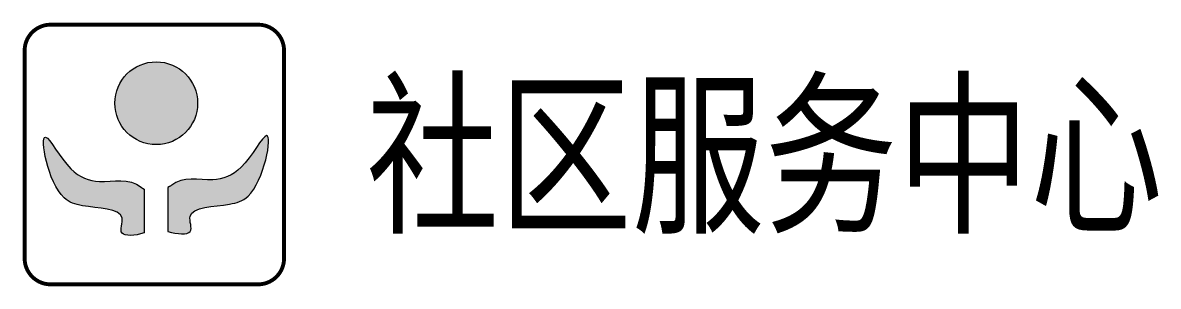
# Model space of a CAD drawing. Header units: millimetres. Extents: x -0.1 to 30.6, y -0.8 to 6.4.
import ezdxf

# ---------------------------------------------------------------- set-up
doc = ezdxf.new("R2010")
doc.units = ezdxf.units.MM
doc.layers.add('设施图块', color=7, linetype='Continuous')
doc.styles.add('设施块标注', font='SIMFANG.TTF', dxfattribs={"width": 0.75})

msp = doc.modelspace()

# ---------------------------------------------------------------- hatches: boundary and pattern name
at = {"layer": '设施图块', "linetype": 'Continuous'}
h = msp.add_hatch(color=5, dxfattribs=at)
h.dxf.hatch_style = 1
edge = h.paths.add_edge_path()
edge.add_arc((3.55, 4.181), 1.116, 0, 360)
h = msp.add_hatch(color=5, dxfattribs=at)
edge = h.paths.add_edge_path()
edge.add_line((3.226, 1.869), (3.226, 0.686))
edge.add_spline(control_points=[(3.226, 0.686), (2.965, 0.607), (2.448, 0.571), (2.861, 1.352), (1.703, 1.349), (0.697, 1.654), (0.251, 4.083), (1.152, 2.306), (2.083, 1.957), (2.819, 2.193), (3.151, 1.907), (3.226, 1.869)], knot_values=[15.296686, 15.296686, 15.296686, 15.296686, 16.23835, 17.15179, 18.998028, 19.868341, 22.613653, 24.371083, 25.717305, 27.546961, 27.574867, 27.574867, 27.574867, 27.574867], degree=3, periodic=0)
edge = h.paths.add_edge_path()
edge.add_line((3.862, 1.911), (3.862, 0.728))
edge.add_spline(control_points=[(3.862, 0.728), (4.124, 0.649), (4.641, 0.613), (4.228, 1.394), (5.386, 1.391), (6.392, 1.696), (6.838, 4.126), (5.936, 2.348), (5.006, 2), (4.27, 2.236), (3.937, 1.95), (3.862, 1.911)], knot_values=[15.296686, 15.296686, 15.296686, 15.296686, 16.23835, 17.15179, 18.998028, 19.868341, 22.613653, 24.371083, 25.717305, 27.546961, 27.574867, 27.574867, 27.574867, 27.574867], degree=3, periodic=0)

# ---------------------------------------------------------------- linework, layer by layer
at = {"layer": '设施图块', "color": 5, "linetype": 'Continuous', "const_width": 0.104}
msp.add_lwpolyline([(0, 5.599, -0.41422), (0.7, 6.298), (6.298, 6.298, -0.414214), (6.998, 5.599), (6.998, 0, -0.414214), (6.298, -0.7), (0.7, -0.7, -0.414214), (0, 0), (0, 5.599)], format="xyb", dxfattribs=at)
at = {"layer": '设施图块', "color": 5, "linetype": 'Continuous'}
for points in [[(3.226, 1.869), (3.226, 0.686)], [(3.862, 1.911), (3.862, 0.728)]]:
    msp.add_lwpolyline(points, dxfattribs=at)
msp.add_circle((3.55, 4.181), 1.116, dxfattribs=at)
for points in [[(3.226, 0.686), (2.965, 0.607), (2.448, 0.571), (2.861, 1.352), (1.703, 1.349), (0.697, 1.654), (0.251, 4.083), (1.152, 2.306), (2.083, 1.957), (2.819, 2.193), (3.151, 1.907), (3.226, 1.869)], [(3.862, 0.728), (4.124, 0.649), (4.641, 0.613), (4.228, 1.394), (5.386, 1.391), (6.392, 1.696), (6.838, 4.126), (5.936, 2.348), (5.006, 2), (4.27, 2.236), (3.937, 1.95), (3.862, 1.911)]]:
    msp.add_open_spline(points, degree=3, knots=[15.296686, 15.296686, 15.296686, 15.296686, 16.23835, 17.15179, 18.998028, 19.868341, 22.613653, 24.371083, 25.717305, 27.546961, 27.574867, 27.574867, 27.574867, 27.574867], dxfattribs=at)

# ---------------------------------------------------------------- texts
at = {"layer": '设施图块', "style": '设施块标注', "width": 0.75}
msp.add_attdef('社区服务中心', (9.217, 1.046), '社区服务中心', height=3.5, dxfattribs=at)

doc.saveas('drawing.dxf')
